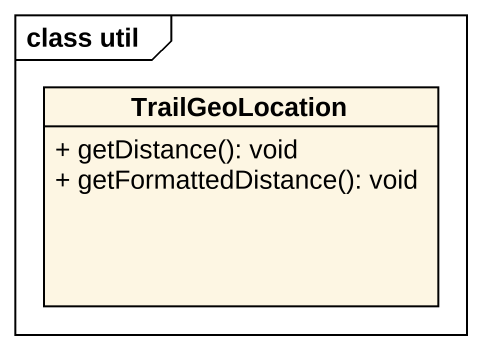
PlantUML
@startuml
mainframe class util
hide circle
hide empty members
skinparam classAttributeIconSize 0
class TrailGeoLocation {
  + getDistance(): void
  + getFormattedDistance(): void
}
@enduml
